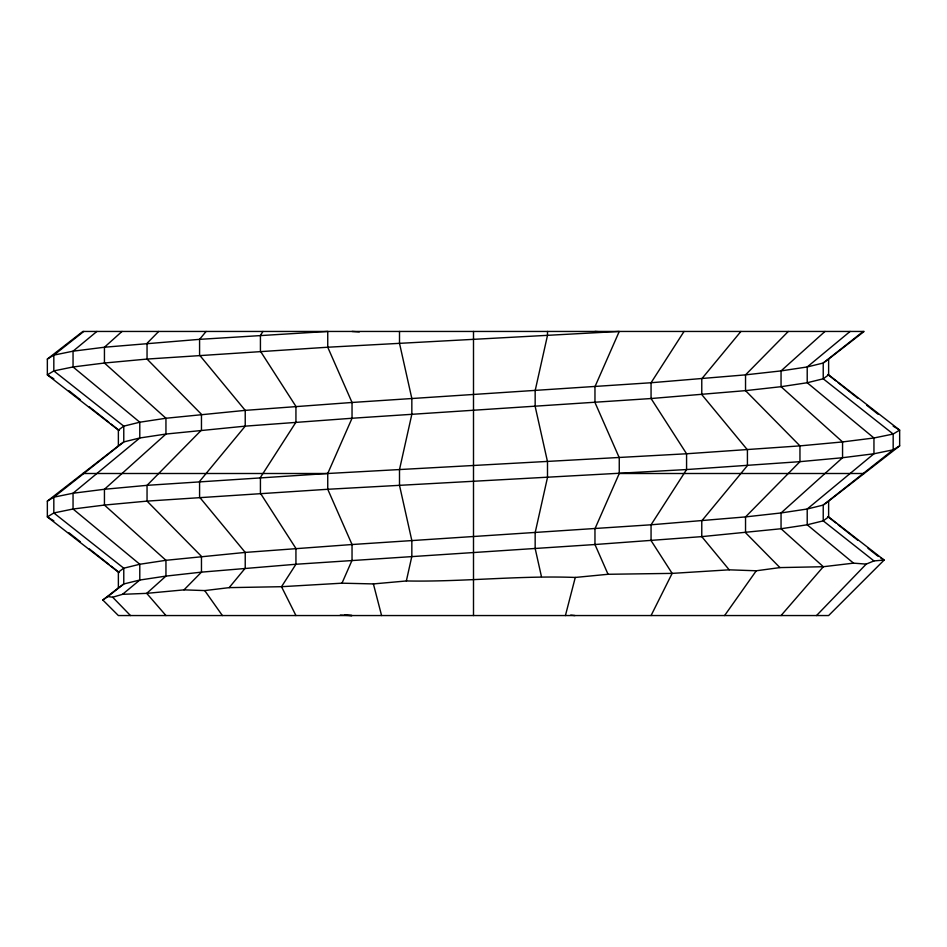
<?xml version="1.0" encoding="UTF-8"?>
<svg xmlns="http://www.w3.org/2000/svg" width="947" height="947" viewBox="0 0 947 947"><rect width="100%" height="100%" fill="white"/><g stroke="black" fill="none" stroke-linecap="round" stroke-linejoin="round"><path stroke-width="1.42" d="M102.832 600.019L118.375 587.933L118.375 572.142L47.35 516.908L47.35 501.117L118.375 445.883L118.375 430.092L47.35 374.858L47.35 359.067L82.863 331.45L864.138 331.45L828.625 359.067L828.625 374.858L899.65 430.092L899.65 445.883L828.625 501.117L828.625 516.908L884.119 560.068L828.625 615.55L118.375 615.55L102.832 600.019L107.863 596.551L112.681 597.226L122.53 594.325L146.726 593.355L184.002 589.863L204.73 590.585L229.162 587.637L281.508 586.702L341.985 583.186L373.402 583.92L406.346 580.961L411.838 556.363L411.838 540.583L399.504 485.338L399.504 469.558L411.838 414.312L411.838 398.533L399.504 343.288L399.504 331.45M565.418 615.55L575.279 577.445L608.045 574.284L672.145 573.385L729.202 569.822L756.262 570.781L779.926 567.596L823.334 566.72L853.543 563.145L866.209 564.116L873.963 560.92L884.119 560.068L880.698 557.89M341.985 583.186L352.035 560.304L352.035 544.525L327.745 489.279L327.745 473.5L352.035 418.254L352.035 402.475L327.745 347.229L327.745 331.45L199.58 339.346L104.442 347.229L73.049 351.183L53.825 355.125L47.35 359.067M53.825 378.8L47.35 374.858L53.825 370.904L73.049 366.963L104.442 363.021L147.045 359.067L327.745 347.229L619.255 331.45L594.965 386.696L594.965 402.475L619.255 457.721L619.255 473.5L594.965 528.746L594.965 544.525L608.045 574.284M651.062 615.55L672.145 573.385L651.062 540.583L651.062 524.792L686.575 469.558L686.575 453.767L651.062 398.533L651.062 382.742L684.042 331.45M262.958 331.45L260.425 335.392L260.425 351.183L295.938 406.417L295.938 422.208L260.425 477.442L260.425 493.233L295.938 548.467L295.938 564.258L281.508 586.702L295.938 615.55M724.609 615.55L756.262 570.781M206.103 331.45L199.58 339.346L199.58 355.125L245.226 410.371L245.226 426.15L199.58 481.396L199.58 497.175L245.226 552.421L245.226 568.2L229.162 587.637M740.897 331.45L701.774 378.8L701.774 394.579L747.42 449.825L747.42 465.604L701.774 520.85L701.774 536.629L729.202 569.822M781.05 615.55L823.334 566.72L781.05 528.746L781.05 512.954L842.558 457.721L873.951 453.767L893.175 449.825L899.65 445.883M816.527 615.55L866.209 564.116M158.705 331.45L147.045 343.288L147.045 359.067L201.462 414.312L201.462 430.092L147.045 485.338L104.442 489.279L73.049 493.233L53.825 497.175L47.35 501.117M184.002 589.863L201.462 572.142L295.938 564.258L594.965 544.525L701.774 536.629L781.05 528.746L807.211 524.792L823.227 520.85L828.625 516.908M788.295 331.45L745.538 374.858L651.062 382.742L352.035 402.475L245.226 410.371L165.95 418.254L139.789 422.208L123.773 426.15L118.375 430.092M122.021 331.45L104.442 347.229L104.442 363.021L165.95 418.254L165.95 434.046L104.442 489.279L104.442 505.071L165.95 560.304L165.95 576.096L146.726 593.355L165.95 615.55M824.979 331.45L781.05 370.904L745.538 374.858L745.538 390.638L799.955 445.883L799.955 461.663L745.538 516.908L651.062 524.792L352.035 544.525L245.226 552.421L165.95 560.304L139.789 564.258L123.773 568.2L118.375 572.142M96.89 331.45L73.049 351.183L73.049 366.963L139.789 422.208L139.789 437.988L73.049 493.233L73.049 509.013L139.789 564.258L139.789 580.038L122.53 594.325M850.11 331.45L807.211 366.963L781.05 370.904L781.05 386.696L842.558 441.929L842.558 457.721L799.955 461.663L686.575 469.558L327.745 489.279L147.045 501.117L104.442 505.071L73.049 509.013L53.825 512.954L47.35 516.908L53.825 520.85M83.798 331.45L53.825 355.125L53.825 370.904L123.773 426.15L123.773 441.929L53.825 497.175L53.825 512.954L123.773 568.2L123.773 583.979L107.863 596.551M863.202 331.45L823.227 363.021L807.211 366.963L807.211 382.742L873.951 437.988L873.951 453.767L807.211 509.013L781.05 512.954L745.538 516.908L745.538 532.688L779.926 567.596M118.375 445.883L123.773 441.929L139.789 437.988L165.95 434.046L245.226 426.15L352.035 418.254L651.062 398.533L745.538 390.638L781.05 386.696L807.211 382.742L823.227 378.8L828.625 374.858M118.375 587.933L123.773 583.979L139.789 580.038L165.95 576.096L201.462 572.142L201.462 556.363L147.045 501.117L147.045 485.338L327.745 473.5L686.575 453.767L799.955 445.883L842.558 441.929L873.951 437.988L893.175 434.046L899.65 430.092L893.175 426.15M828.625 359.067L823.227 363.021L823.227 378.8L893.175 434.046L893.175 449.825L823.227 505.071L807.211 509.013L807.211 524.792L853.543 563.145M828.625 501.117L823.227 505.071L823.227 520.85L873.963 560.92M575.279 577.445C518.944 575.338 462.728 582.062 406.346 580.961M82.863 473.5L327.745 473.5M619.255 473.5L864.138 473.5M340.304 615.1L352.035 615.55L344.85 615.041M352.035 331.45L359.327 331.935M594.965 331.45L602.15 331.959M570.71 615.124L574.983 615.55M112.681 597.226L130.473 615.55M827.82 374.527L835.846 380.872M838.131 382.683L857.627 398.071M866.801 405.316L878.271 414.372M827.82 516.588L835.858 522.933M838.154 524.745L857.662 540.145M867.985 548.301L878.319 556.457M68.729 390.578L80.199 399.634M89.373 406.879L108.869 422.267M111.154 424.078L119.18 430.423M68.729 532.628L80.199 541.684M89.373 548.929L108.869 564.317M111.154 566.128L119.18 572.473M204.73 590.585L222.391 615.55M373.402 583.92L381.582 615.55M541.424 576.51L535.162 548.467L535.162 532.688L547.496 477.442L547.496 461.663L535.162 406.417L535.162 390.638L547.496 335.392L547.496 331.45M473.5 331.45L473.5 615.55"/></g></svg>
